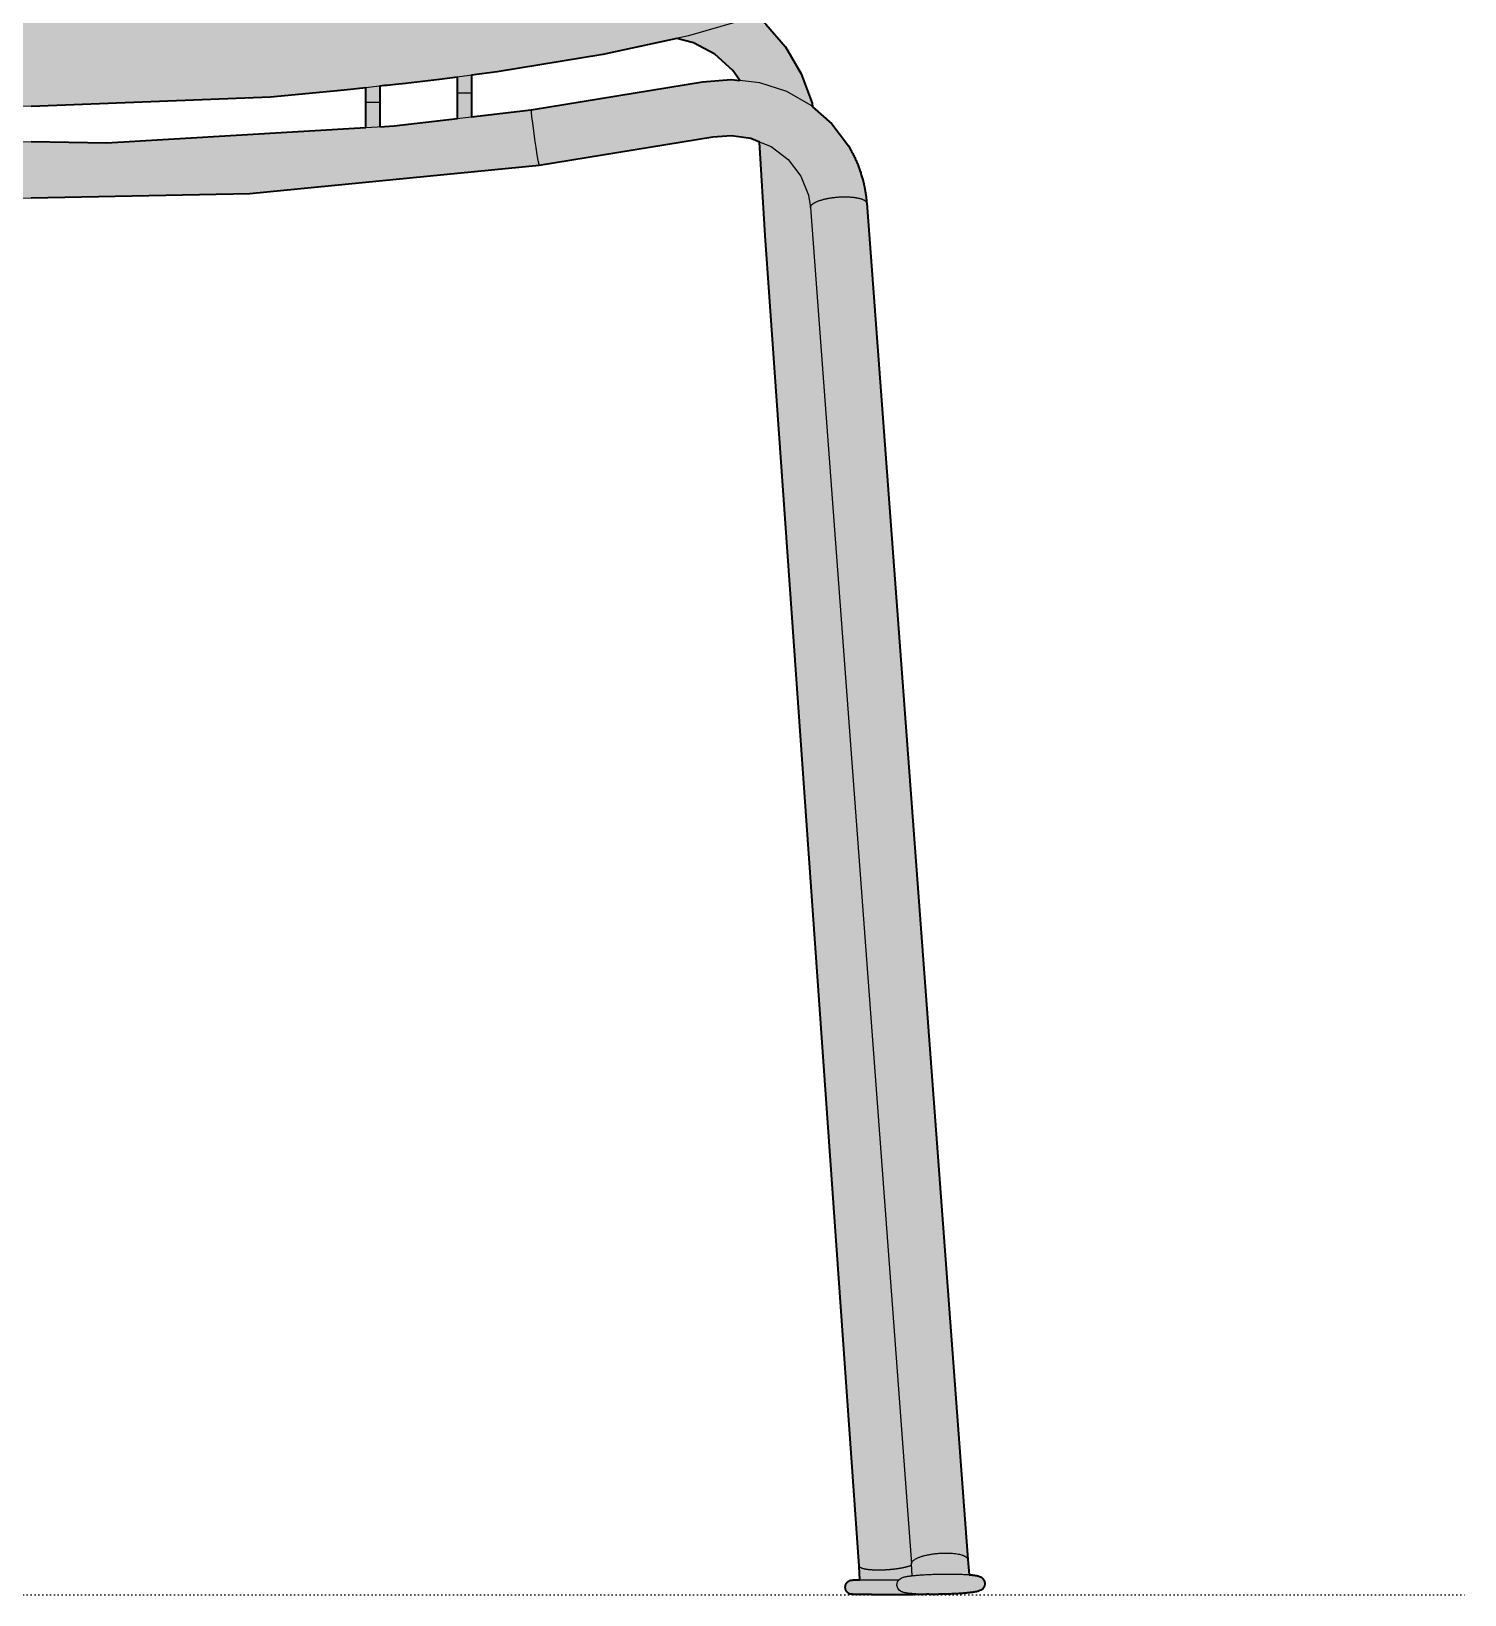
# Model space of a CAD drawing. Header units: millimetres. Extents: x 0 to 1796, y -1115 to 815.
# Drawn here: x 407 to 814, y -1115 to -671 of the extents above; entities that cross this region are included whole.
import ezdxf

# ---------------------------------------------------------------- set-up
doc = ezdxf.new("R2010")
doc.units = ezdxf.units.MM
doc.linetypes.add('Dots', pattern=[1, 0, -1])
doc.layers.add('Blocks', color=7, linetype='Continuous')
doc.layers.add('Blocks$Fill', color=7, linetype='Continuous', true_color=0xffffff)
for name, color, linetype, lineweight, true_color in [('Blocks$Inner', 7, 'Continuous', 25, 0x007f00), ('Blocks$Outline', 7, 'Continuous', 35, 0xff3f3f), ('Groud', 7, 'Dots', 25, 0x243775)]:
    doc.layers.add(name, color=color, linetype=linetype, lineweight=lineweight, true_color=true_color)

# ---------------------------------------------------------------- blocks, each defined once
blk = doc.blocks.new('N02 Dining Chair Back')
at = {"layer": 'Blocks$Fill'}
h = blk.add_hatch(color=256, dxfattribs=at)
h.paths.add_polyline_path([(282.72, 799.04), (283.31, 799.24), (288.85, 801.01), (294.52, 802.62), (298.18, 803.56), (303.52, 804.82), (312.15, 806.61), (319.96, 807.99), (331.19, 809.66), (336.88, 810.36), (342.59, 810.99), (355.55, 812.14), (359.92, 812.45), (381.14, 813.52), (389.26, 813.76), (395.17, 813.87), (401.1, 813.95), (407.02, 813.97), (412.95, 813.95), (418.87, 813.87), (424.78, 813.76), (445.75, 812.95), (454.12, 812.45), (458.49, 812.14), (471.45, 810.99), (477.17, 810.36), (482.85, 809.66), (494.08, 807.99), (501.89, 806.61), (510.52, 804.82), (515.86, 803.56), (519.52, 802.62), (525.19, 801.01), (530.73, 799.24), (531.32, 799.04), (536.26, 797.28), (541.08, 795.38), (545.79, 793.35), (548.68, 792.01), (551.53, 790.62), (554.82, 788.92), (557.97, 787.21), (561.04, 785.43), (563.35, 784.04), (567.42, 781.43), (569.94, 779.71), (575.09, 775.95), (575.76, 775.43), (576.54, 774.81), (591.83, 760.78), (610.01, 736.61), (624.93, 703.5), (637.42, 647.95), (641.75, 610.79), (644.04, 579.3), (644.7, 556.32), (644.13, 538.66), (642.27, 522.96), (642.23, 522.87), (640.95, 517.02), (639.66, 511.79), (639.66, 511.78), (639.07, 509.5), (638.26, 506.67), (637.38, 503.89), (636.43, 501.17), (635.42, 498.51), (634.36, 495.88), (633.25, 493.29), (628.51, 483.17), (625.16, 476.24), (624.81, 475.28), (628.62, 474.14), (630.06, 472.52), (630.14, 472.48), (630.21, 472.44), (630.29, 472.4), (630.36, 472.36), (630.42, 472.31), (630.49, 472.27), (630.52, 472.24), (630.55, 472.22), (630.58, 472.2), (630.61, 472.17), (630.64, 472.15), (630.66, 472.13), (630.69, 472.1), (630.71, 472.08), (630.74, 472.06), (630.76, 472.03), (630.79, 472.01), (630.81, 471.98), (630.83, 471.96), (630.85, 471.93), (630.87, 471.91), (630.89, 471.88), (630.91, 471.85), (630.93, 471.83), (630.95, 471.8), (630.97, 471.77), (630.99, 471.75), (631.01, 471.72), (631.02, 471.69), (631.04, 471.66), (631.06, 471.63), (631.07, 471.61), (631.09, 471.58), (631.1, 471.55), (631.11, 471.52), (631.13, 471.49), (631.15, 471.43), (631.18, 471.37), (631.2, 471.3), (631.21, 471.25), (631.23, 471.2), (631.49, 470.21), (631.5, 470.16), (631.51, 470.12), (631.52, 470.07), (631.53, 470.02), (631.54, 469.97), (631.55, 469.92), (631.55, 469.87), (631.56, 469.82), (631.56, 469.77), (631.56, 469.72), (631.56, 469.66), (631.56, 469.61), (631.56, 469.56), (631.56, 469.51), (631.56, 469.45), (631.56, 469.4), (631.55, 469.32), (631.54, 469.24), (631.53, 469.16), (631.51, 469.08), (631.5, 469), (631.48, 468.92), (631.46, 468.83), (631.44, 468.75), (631.42, 468.66), (631.39, 468.58), (631.34, 468.4), (631.27, 468.23), (631.2, 468.05), (631.13, 467.89), (631.06, 467.73), (630.98, 467.57), (630.9, 467.4), (630.72, 467.07), (630.52, 466.73), (630.4, 466.54), (630.07, 466.01), (629.57, 465.27), (628.72, 464.11), (628.47, 463.78), (627.88, 463.02), (627.26, 462.27), (625.96, 460.76), (624.59, 459.25), (623.89, 458.5), (623.18, 457.76), (622.45, 457.01), (621.71, 456.26), (620.96, 455.5), (620.18, 454.73), (618.58, 453.19), (616.91, 451.67), (616.44, 451.26), (615.96, 450.86), (615.49, 450.49), (615.26, 450.32), (615.03, 450.15), (614.82, 450.01), (614.61, 449.88), (614.51, 449.82), (614.41, 449.77), (614.31, 449.72), (614.22, 449.67), (614.17, 449.65), (614.13, 449.63), (614.08, 449.61), (614.03, 449.59), (614.01, 449.58), (613.99, 449.58), (613.97, 449.57), (613.94, 449.56), (613.92, 449.56), (613.9, 449.55), (613.88, 449.55), (613.86, 449.54), (613.84, 449.54), (613.82, 449.54), (613.8, 449.54), (613.79, 449.54), (613.78, 449.54), (613.77, 449.54), (613.76, 449.54), (613.76, 449.54), (613.75, 449.54), (613.74, 449.54), (613.73, 449.54), (613.72, 449.54), (613.71, 449.54), (613.7, 449.54), (613.69, 449.54), (613.68, 449.54), (613.68, 449.55), (613.67, 449.55), (613.66, 449.55), (613.65, 449.55), (613.64, 449.56), (613.64, 449.56), (613.63, 449.56), (613.62, 449.57), (613.61, 449.57), (613.6, 449.57), (613.6, 449.58), (613.59, 449.58), (613.58, 449.59), (613.58, 449.59), (613.57, 449.59), (613.56, 449.6), (613.56, 449.61), (613.55, 449.61), (613.54, 449.62), (613.54, 449.62), (613.53, 449.63), (613.52, 449.63), (613.52, 449.64), (613.51, 449.65), (613.51, 449.66), (613.5, 449.66), (613.49, 449.67), (613.49, 449.68), (613.48, 449.69), (613.48, 449.69), (613.47, 449.7), (613.47, 449.71), (613.46, 449.72), (613.46, 449.73), (613.45, 449.74), (613.45, 449.75), (613.44, 449.76), (613.44, 449.77), (613.43, 449.78), (613.43, 449.8), (613.42, 449.83), (613.41, 449.85), (613.4, 449.87), (613.4, 449.89), (613.39, 449.91), (613.39, 449.94), (613.38, 449.96), (613.38, 449.99), (613.37, 450.04), (613.36, 450.09), (613.36, 450.15), (613.35, 450.21), (613.35, 450.28), (612.68, 448.19), (615.63, 446.05), (621.15, 439.62), (625.67, 431.92), (628.75, 423.57), (628.88, 422.58), (634.38, 417.74), (639.07, 411.49), (639.66, 410.41), (640.26, 409.29), (640.82, 408.15), (641.34, 407.01), (641.81, 405.87), (642.24, 404.72), (642.62, 403.58), (642.96, 402.43), (643.26, 401.29), (643.43, 400.58), (643.59, 399.85), (643.73, 399.11), (643.86, 398.35), (643.97, 397.58), (644.07, 396.8), (644.16, 396.01), (644.23, 395.21), (644.24, 395.17), (672.92, 10.01), (672.92, 10), (672.92, 10), (672.92, 9.99), (672.93, 9.98), (673.33, 5.67), (673.33, 5.67), (673.61, 5.65), (673.89, 5.62), (674.16, 5.6), (674.41, 5.57), (674.65, 5.54), (674.88, 5.51), (675.1, 5.48), (675.31, 5.44), (675.51, 5.41), (675.71, 5.36), (675.9, 5.32), (676.1, 5.26), (676.3, 5.19), (676.53, 5.09), (676.81, 4.94), (677.16, 4.66), (677.56, 4.14), (677.81, 3.25), (677.64, 2.32), (677.26, 1.74), (676.91, 1.43), (676.63, 1.25), (676.4, 1.14), (676.19, 1.06), (676, 0.99), (675.81, 0.94), (675.61, 0.89), (675.42, 0.85), (675.21, 0.8), (674.99, 0.76), (674.76, 0.72), (674.52, 0.69), (674.27, 0.65), (674.01, 0.62), (673.74, 0.58), (673.45, 0.55), (673.16, 0.52), (672.85, 0.49), (672.53, 0.46), (672.2, 0.43), (671.86, 0.4), (671.52, 0.37), (671.16, 0.35), (670.79, 0.32), (670.42, 0.3), (670.04, 0.28), (669.65, 0.25), (669.25, 0.23), (668.85, 0.22), (668.45, 0.2), (668.03, 0.18), (667.62, 0.17), (667.2, 0.15), (666.78, 0.14), (666.35, 0.13), (665.93, 0.12), (665.5, 0.11), (665.08, 0.1), (664.65, 0.1), (664.23, 0.09), (663.8, 0.09), (663.38, 0.09), (662.96, 0.09), (662.74, 0.09), (662.33, 0.09), (661.92, 0.1), (661.52, 0.1), (661.18, 0.11), (661.09, 0.09), (660.98, 0.08), (660.87, 0.08), (660.76, 0.07), (660.64, 0.06), (660.51, 0.06), (660.36, 0.05), (660.21, 0.05), (660.03, 0.04), (659.85, 0.04), (659.65, 0.04), (659.43, 0.03), (659.2, 0.03), (658.96, 0.02), (658.7, 0.02), (658.43, 0.02), (658.15, 0.01), (657.86, 0.01), (657.55, 0.01), (657.24, 0), (656.91, 0), (656.57, 0), (656.23, 0), (655.87, -0.01), (655.5, -0.01), (655.13, -0.01), (654.75, -0.01), (654.36, -0.01), (653.97, -0.02), (653.75, -0.02), (653.35, -0.02), (652.95, -0.02), (652.54, -0.02), (652.12, -0.02), (651.7, -0.02), (651.29, -0.02), (650.87, -0.02), (650.44, -0.02), (650.02, -0.02), (649.6, -0.01), (649.18, -0.01), (648.77, -0.01), (648.35, -0.01), (647.94, -0.01), (647.53, -0.01), (647.13, 0), (646.73, 0), (646.34, 0), (645.96, 0), (645.58, 0.01), (645.21, 0.01), (644.85, 0.01), (644.5, 0.02), (644.15, 0.02), (643.82, 0.02), (643.49, 0.03), (643.18, 0.03), (642.88, 0.04), (642.59, 0.04), (642.31, 0.04), (642.05, 0.05), (641.8, 0.05), (641.56, 0.06), (641.34, 0.06), (641.13, 0.07), (640.93, 0.07), (640.75, 0.08), (640.58, 0.08), (640.43, 0.09), (640.29, 0.09), (640.16, 0.1), (640.05, 0.11), (639.94, 0.11), (639.83, 0.12), (639.7, 0.14), (639.48, 0.18), (639.45, 0.19), (639.41, 0.21), (639.37, 0.22), (639.34, 0.24), (639.3, 0.26), (639.27, 0.28), (639.23, 0.29), (639.2, 0.31), (639.16, 0.34), (639.13, 0.36), (639.09, 0.38), (639.06, 0.4), (639.02, 0.43), (638.99, 0.45), (638.96, 0.48), (638.92, 0.5), (638.89, 0.53), (638.86, 0.56), (638.83, 0.58), (638.8, 0.61), (638.77, 0.64), (638.74, 0.67), (638.71, 0.7), (638.68, 0.74), (638.65, 0.77), (638.63, 0.8), (638.6, 0.84), (638.57, 0.87), (638.55, 0.9), (638.52, 0.94), (638.5, 0.98), (638.48, 1.01), (638.45, 1.05), (638.43, 1.09), (638.41, 1.12), (638.39, 1.16), (638.37, 1.2), (638.35, 1.24), (638.34, 1.28), (638.32, 1.32), (638.3, 1.36), (638.29, 1.4), (638.27, 1.44), (638.26, 1.48), (638.25, 1.52), (638.24, 1.56), (638.23, 1.6), (638.22, 1.64), (638.21, 1.68), (638.2, 1.72), (638.19, 1.76), (638.18, 1.8), (638.18, 1.84), (638.17, 1.88), (638.17, 1.93), (638.17, 1.97), (638.16, 2.01), (638.16, 2.05), (638.16, 2.09), (638.16, 2.13), (638.16, 2.17), (638.16, 2.21), (638.17, 2.24), (638.17, 2.28), (638.17, 2.32), (638.18, 2.36), (638.18, 2.4), (638.19, 2.44), (638.2, 2.48), (638.2, 2.52), (638.21, 2.56), (638.22, 2.6), (638.23, 2.64), (638.24, 2.68), (638.25, 2.71), (638.26, 2.75), (638.28, 2.79), (638.29, 2.83), (638.31, 2.87), (638.32, 2.91), (638.34, 2.95), (638.36, 2.99), (638.38, 3.02), (638.39, 3.06), (638.41, 3.1), (638.44, 3.14), (638.46, 3.17), (638.48, 3.21), (638.5, 3.25), (638.53, 3.28), (638.55, 3.32), (638.58, 3.35), (638.6, 3.39), (638.63, 3.42), (638.66, 3.45), (638.69, 3.48), (638.71, 3.52), (638.74, 3.55), (638.77, 3.58), (638.81, 3.61), (638.84, 3.64), (638.87, 3.67), (638.9, 3.69), (638.93, 3.72), (638.97, 3.75), (639, 3.77), (639.04, 3.8), (639.07, 3.82), (639.11, 3.85), (639.14, 3.87), (639.18, 3.89), (639.21, 3.91), (639.25, 3.93), (639.29, 3.95), (639.33, 3.97), (639.36, 3.99), (639.4, 4), (639.44, 4.02), (639.48, 4.04), (639.51, 4.05), (639.55, 4.06), (639.59, 4.08), (639.63, 4.09), (639.67, 4.1), (639.7, 4.11), (639.74, 4.12), (639.78, 4.13), (639.82, 4.14), (639.88, 4.14), (639.98, 4.15), (640.09, 4.16), (640.21, 4.16), (640.34, 4.17), (640.49, 4.17), (640.65, 4.18), (640.82, 4.18), (641.01, 4.19), (641.21, 4.19), (641.42, 4.2), (641.65, 4.2), (641.89, 4.2), (642.15, 4.21), (642.33, 4.21), (642.13, 8.05), (615.37, 386.07), (613.84, 412.55), (611.29, 413.57), (605.84, 414.33), (600.51, 413.92), (551.21, 405.89), (469.12, 397.89), (407.02, 396.67), (344.92, 397.89), (262.83, 405.89), (213.53, 413.92), (208.2, 414.33), (202.75, 413.57), (200.2, 412.55), (198.67, 386.07), (171.91, 8.05), (171.71, 4.21), (171.89, 4.21), (172.15, 4.2), (172.39, 4.2), (172.62, 4.2), (172.84, 4.19), (173.04, 4.19), (173.22, 4.18), (173.4, 4.18), (173.55, 4.17), (173.7, 4.17), (173.83, 4.16), (173.95, 4.16), (174.06, 4.15), (174.17, 4.14), (174.22, 4.14), (174.26, 4.13), (174.3, 4.12), (174.34, 4.11), (174.38, 4.1), (174.41, 4.09), (174.45, 4.08), (174.49, 4.06), (174.53, 4.05), (174.57, 4.04), (174.6, 4.02), (174.64, 4), (174.68, 3.99), (174.72, 3.97), (174.75, 3.95), (174.79, 3.93), (174.83, 3.91), (174.86, 3.89), (174.9, 3.87), (174.94, 3.85), (174.97, 3.82), (175.01, 3.8), (175.04, 3.77), (175.07, 3.75), (175.11, 3.72), (175.14, 3.69), (175.17, 3.67), (175.21, 3.64), (175.24, 3.61), (175.27, 3.58), (175.3, 3.55), (175.33, 3.52), (175.36, 3.48), (175.39, 3.45), (175.41, 3.42), (175.44, 3.39), (175.47, 3.35), (175.49, 3.32), (175.52, 3.28), (175.54, 3.25), (175.56, 3.21), (175.59, 3.17), (175.61, 3.14), (175.63, 3.1), (175.65, 3.06), (175.67, 3.02), (175.69, 2.99), (175.7, 2.95), (175.72, 2.91), (175.74, 2.87), (175.75, 2.83), (175.76, 2.79), (175.78, 2.75), (175.79, 2.71), (175.8, 2.68), (175.81, 2.64), (175.82, 2.6), (175.83, 2.56), (175.84, 2.52), (175.85, 2.48), (175.85, 2.44), (175.86, 2.4), (175.87, 2.36), (175.87, 2.32), (175.87, 2.28), (175.88, 2.24), (175.88, 2.21), (175.88, 2.17), (175.88, 2.13), (175.88, 2.09), (175.88, 2.05), (175.88, 2.01), (175.88, 1.97), (175.87, 1.93), (175.87, 1.88), (175.86, 1.84), (175.86, 1.8), (175.85, 1.76), (175.84, 1.72), (175.84, 1.68), (175.83, 1.64), (175.82, 1.6), (175.81, 1.56), (175.8, 1.52), (175.78, 1.48), (175.77, 1.44), (175.76, 1.4), (175.74, 1.36), (175.72, 1.32), (175.71, 1.28), (175.69, 1.24), (175.67, 1.2), (175.65, 1.16), (175.63, 1.12), (175.61, 1.09), (175.59, 1.05), (175.57, 1.01), (175.54, 0.98), (175.52, 0.94), (175.5, 0.9), (175.47, 0.87), (175.44, 0.84), (175.42, 0.8), (175.39, 0.77), (175.36, 0.74), (175.33, 0.7), (175.3, 0.67), (175.27, 0.64), (175.24, 0.61), (175.21, 0.58), (175.18, 0.56), (175.15, 0.53), (175.12, 0.5), (175.09, 0.48), (175.05, 0.45), (175.02, 0.43), (174.98, 0.4), (174.95, 0.38), (174.92, 0.36), (174.88, 0.34), (174.85, 0.31), (174.81, 0.29), (174.78, 0.28), (174.74, 0.26), (174.7, 0.24), (174.67, 0.22), (174.63, 0.21), (174.6, 0.19), (174.56, 0.18), (174.34, 0.14), (174.21, 0.12), (174.1, 0.11), (174, 0.11), (173.88, 0.1), (173.75, 0.09), (173.61, 0.09), (173.46, 0.08), (173.29, 0.08), (173.11, 0.07), (172.92, 0.07), (172.71, 0.06), (172.48, 0.06), (172.24, 0.05), (171.99, 0.05), (171.73, 0.04), (171.45, 0.04), (171.16, 0.04), (170.86, 0.03), (170.55, 0.03), (170.23, 0.02), (169.89, 0.02), (169.55, 0.02), (169.19, 0.01), (168.83, 0.01), (168.46, 0.01), (168.08, 0), (167.7, 0), (167.31, 0), (166.91, 0), (166.51, -0.01), (166.1, -0.01), (165.69, -0.01), (165.28, -0.01), (164.86, -0.01), (164.44, -0.01), (164.02, -0.02), (163.6, -0.02), (163.18, -0.02), (162.76, -0.02), (162.34, -0.02), (161.92, -0.02), (161.51, -0.02), (161.1, -0.02), (160.69, -0.02), (160.29, -0.02), (160.07, -0.02), (159.68, -0.01), (159.29, -0.01), (158.91, -0.01), (158.54, -0.01), (158.17, -0.01), (157.82, 0), (157.47, 0), (157.13, 0), (156.81, 0), (156.49, 0.01), (156.18, 0.01), (155.89, 0.01), (155.61, 0.02), (155.34, 0.02), (155.08, 0.02), (154.84, 0.03), (154.61, 0.03), (154.4, 0.04), (154.2, 0.04), (154.01, 0.04), (153.84, 0.05), (153.68, 0.05), (153.53, 0.06), (153.4, 0.06), (153.28, 0.07), (153.17, 0.08), (153.07, 0.08), (152.95, 0.09), (152.86, 0.11), (152.53, 0.1), (152.12, 0.1), (151.72, 0.09), (151.3, 0.09), (151.08, 0.09), (150.66, 0.09), (150.24, 0.09), (149.82, 0.09), (149.39, 0.1), (148.97, 0.1), (148.54, 0.11), (148.11, 0.12), (147.69, 0.13), (147.26, 0.14), (146.84, 0.15), (146.42, 0.17), (146.01, 0.18), (145.6, 0.2), (145.19, 0.22), (144.79, 0.23), (144.39, 0.25), (144.01, 0.28), (143.62, 0.3), (143.25, 0.32), (142.88, 0.35), (142.53, 0.37), (142.18, 0.4), (141.84, 0.43), (141.51, 0.46), (141.19, 0.49), (140.89, 0.52), (140.59, 0.55), (140.3, 0.58), (140.03, 0.62), (139.77, 0.65), (139.52, 0.69), (139.28, 0.72), (139.05, 0.76), (138.84, 0.8), (138.63, 0.85), (138.43, 0.89), (138.23, 0.94), (138.04, 0.99), (137.85, 1.06), (137.64, 1.14), (137.41, 1.25), (137.13, 1.43), (136.78, 1.74), (136.4, 2.32), (136.24, 3.25), (136.48, 4.14), (136.89, 4.66), (137.23, 4.94), (137.51, 5.09), (137.74, 5.19), (137.95, 5.26), (138.14, 5.32), (138.33, 5.36), (138.53, 5.41), (138.73, 5.44), (138.94, 5.48), (139.16, 5.51), (139.39, 5.54), (139.63, 5.57), (139.89, 5.6), (140.15, 5.62), (140.43, 5.65), (140.72, 5.67), (140.72, 5.67), (141.12, 9.98), (141.12, 9.99), (141.12, 10), (141.12, 10), (141.12, 10.01), (169.81, 395.17), (169.81, 395.21), (169.88, 396.01), (169.97, 396.8), (170.07, 397.58), (170.19, 398.35), (170.31, 399.11), (170.46, 399.85), (170.61, 400.58), (170.78, 401.29), (171.08, 402.43), (171.42, 403.58), (171.81, 404.72), (172.23, 405.87), (172.71, 407.01), (173.22, 408.15), (173.78, 409.29), (174.39, 410.41), (174.98, 411.49), (179.66, 417.74), (185.16, 422.58), (185.3, 423.57), (188.37, 431.92), (192.89, 439.62), (198.41, 446.05), (201.36, 448.19), (200.69, 450.28), (200.69, 450.21), (200.68, 450.15), (200.68, 450.09), (200.67, 450.04), (200.66, 449.99), (200.66, 449.96), (200.66, 449.94), (200.65, 449.91), (200.64, 449.89), (200.64, 449.87), (200.63, 449.85), (200.63, 449.83), (200.62, 449.8), (200.61, 449.78), (200.6, 449.77), (200.6, 449.76), (200.6, 449.75), (200.59, 449.74), (200.59, 449.73), (200.58, 449.72), (200.58, 449.71), (200.57, 449.7), (200.57, 449.69), (200.56, 449.69), (200.55, 449.68), (200.55, 449.67), (200.54, 449.66), (200.54, 449.66), (200.53, 449.65), (200.53, 449.64), (200.52, 449.63), (200.51, 449.63), (200.51, 449.62), (200.5, 449.62), (200.49, 449.61), (200.49, 449.61), (200.48, 449.6), (200.47, 449.59), (200.47, 449.59), (200.46, 449.59), (200.45, 449.58), (200.45, 449.58), (200.44, 449.57), (200.43, 449.57), (200.42, 449.57), (200.41, 449.56), (200.41, 449.56), (200.4, 449.56), (200.39, 449.55), (200.38, 449.55), (200.37, 449.55), (200.37, 449.55), (200.36, 449.54), (200.35, 449.54), (200.34, 449.54), (200.33, 449.54), (200.32, 449.54), (200.31, 449.54), (200.31, 449.54), (200.3, 449.54), (200.29, 449.54), (200.28, 449.54), (200.27, 449.54), (200.26, 449.54), (200.25, 449.54), (200.24, 449.54), (200.22, 449.54), (200.2, 449.54), (200.18, 449.54), (200.16, 449.55), (200.14, 449.55), (200.12, 449.56), (200.1, 449.56), (200.08, 449.57), (200.05, 449.58), (200.03, 449.58), (200.01, 449.59), (199.96, 449.61), (199.92, 449.63), (199.87, 449.65), (199.82, 449.67), (199.73, 449.72), (199.63, 449.77), (199.53, 449.82), (199.43, 449.88), (199.23, 450.01), (199.01, 450.15), (198.78, 450.32), (198.55, 450.49), (198.08, 450.86), (197.61, 451.26), (197.13, 451.67), (195.47, 453.19), (193.86, 454.73), (193.09, 455.5), (192.33, 456.26), (191.59, 457.01), (190.86, 457.76), (190.15, 458.5), (189.45, 459.25), (188.08, 460.76), (186.78, 462.27), (186.17, 463.02), (185.58, 463.78), (184.72, 464.93), (184.48, 465.27), (183.97, 466.01), (183.64, 466.54), (183.52, 466.73), (183.32, 467.07), (183.14, 467.4), (183.06, 467.57), (182.98, 467.73), (182.91, 467.89), (182.84, 468.05), (182.77, 468.23), (182.71, 468.4), (182.65, 468.58), (182.63, 468.66), (182.6, 468.75), (182.58, 468.83), (182.56, 468.92), (182.54, 469), (182.53, 469.08), (182.51, 469.16), (182.5, 469.24), (182.49, 469.32), (182.49, 469.4), (182.48, 469.45), (182.48, 469.51), (182.48, 469.56), (182.48, 469.61), (182.48, 469.66), (182.48, 469.72), (182.48, 469.77), (182.49, 469.82), (182.49, 469.87), (182.5, 469.92), (182.5, 469.97), (182.51, 470.02), (182.52, 470.07), (182.53, 470.12), (182.54, 470.16), (182.55, 470.21), (182.82, 471.2), (182.82, 471.2), (182.82, 471.2), (182.83, 471.25), (182.85, 471.3), (182.87, 471.37), (182.89, 471.43), (182.92, 471.49), (182.93, 471.52), (182.94, 471.55), (182.96, 471.58), (182.97, 471.61), (182.99, 471.63), (183, 471.66), (183.02, 471.69), (183.04, 471.72), (183.05, 471.75), (183.07, 471.77), (183.09, 471.8), (183.11, 471.83), (183.13, 471.85), (183.15, 471.88), (183.17, 471.91), (183.19, 471.93), (183.21, 471.96), (183.23, 471.98), (183.26, 472.01), (183.28, 472.03), (183.3, 472.06), (183.33, 472.08), (183.35, 472.1), (183.38, 472.13), (183.41, 472.15), (183.43, 472.17), (183.46, 472.2), (183.49, 472.22), (183.52, 472.24), (183.55, 472.27), (183.62, 472.31), (183.69, 472.36), (183.76, 472.4), (183.83, 472.44), (183.91, 472.48), (183.98, 472.52), (185.43, 474.14), (189.23, 475.28), (188.88, 476.24), (185.53, 483.17), (180.8, 493.29), (179.68, 495.88), (178.62, 498.51), (177.61, 501.17), (176.66, 503.89), (175.78, 506.67), (174.98, 509.5), (173.09, 517.02), (171.81, 522.87), (171.77, 522.96), (169.91, 538.66), (169.34, 556.32), (170, 579.3), (172.29, 610.79), (176.63, 647.95), (189.11, 703.5), (204.03, 736.61), (222.21, 760.78), (237.5, 774.81), (238.28, 775.43), (238.96, 775.95), (244.1, 779.71), (246.62, 781.43), (250.69, 784.04), (253, 785.43), (256.08, 787.21), (259.22, 788.92), (262.51, 790.62), (265.36, 792.01), (268.26, 793.35), (272.96, 795.38), (277.78, 797.28)], flags=0)
h.paths.add_polyline_path([(244.71, 437.4), (223.71, 442), (218.96, 440.71), (212.93, 437.48), (207.81, 432.93), (205.84, 430.06), (208.28, 430.34), (216.43, 429.66), (265.04, 421.74), (265.04, 421.74), (265.04, 421.74), (265.04, 421.74), (265.04, 421.74), (265.04, 421.74), (265.04, 421.74), (265.04, 421.74), (265.04, 421.74), (265.04, 421.74), (265.04, 421.74), (265.04, 421.74), (265.04, 421.74), (265.04, 421.74), (265.04, 421.74), (265.04, 421.74), (265.04, 421.74), (265.04, 421.74), (265.04, 421.74), (265.04, 421.74), (265.04, 421.74), (265.04, 421.74), (282.03, 419.74), (282.03, 431.52), (274.72, 432.46)], flags=0)
h.paths.add_polyline_path([(303.96, 417.16), (308.03, 416.91), (308.03, 428.45), (306.74, 428.6), (306.02, 428.67), (305.21, 428.76), (303.59, 428.94), (300.76, 429.24), (291.14, 430.34), (286.03, 431), (286.03, 419.27)], flags=0)
h.paths.add_polyline_path([(495.83, 427.32), (474.94, 425.35), (407.02, 422.63), (339.11, 425.35), (318.21, 427.32), (312.07, 427.99), (312.03, 428), (312.03, 416.68), (385.69, 412.3), (407.02, 412.69), (428.36, 412.3), (502.01, 416.68), (502.01, 428), (501.98, 427.99)], flags=0)
h.paths.add_polyline_path([(506.01, 428.45), (506.01, 416.91), (510.08, 417.16), (528.01, 419.27), (528.01, 431), (522.9, 430.34), (513.28, 429.24), (510.45, 428.94), (508.83, 428.76), (508.02, 428.67), (507.3, 428.6)], flags=0)
h.paths.add_polyline_path([(569.33, 437.4), (539.32, 432.46), (532.01, 431.52), (532.01, 419.74), (549, 421.74), (549, 421.74), (549, 421.74), (549, 421.74), (549, 421.74), (549.01, 421.74), (549.01, 421.74), (549.01, 421.74), (549.01, 421.74), (549.01, 421.74), (549.01, 421.74), (549.01, 421.74), (549.01, 421.74), (549.01, 421.74), (549.01, 421.74), (549.01, 421.74), (549.01, 421.74), (549.01, 421.74), (549.01, 421.74), (549.01, 421.74), (549.01, 421.74), (549.01, 421.74), (597.62, 429.66), (605.76, 430.34), (608.2, 430.06), (606.23, 432.93), (601.11, 437.48), (595.08, 440.71), (590.33, 442)], flags=0)
at = {"layer": 'Blocks$Inner'}
for p, q in [((528.01, 431), (528.01, 419.27)), ((532.01, 431.52), (532.01, 419.74)), ((502.01, 416.68), (502.01, 428)), ((506.01, 416.91), (506.01, 428.45)), ((528.01, 426.55), (532.01, 426.55)), ((502.01, 423.87), (506.01, 423.87)), ((549.31, 417.92), (549.59, 415.72)), ((549.59, 415.71), (549.92, 413.34)), ((672.93, 9.98), (644.24, 395.17)), ((657.16, 5.39), (656.97, 8.81))]:
    blk.add_line(p, q, dxfattribs=at)
for points in [[(628.88, 422.58), (628.75, 423.57), (625.67, 431.92), (621.15, 439.62), (615.63, 446.05), (612.68, 448.19), (593.65, 442.73), (569.33, 437.4), (539.32, 432.46), (522.9, 430.34), (513.28, 429.24), (510.45, 428.94), (508.83, 428.76), (508.02, 428.67), (507.3, 428.6), (501.98, 427.99), (495.83, 427.32), (474.94, 425.35), (407.02, 422.63), (339.11, 425.35)], [(608.2, 430.06), (606.23, 432.93), (601.11, 437.48), (595.08, 440.71), (590.33, 442)], [(639.66, 410.41), (639.07, 411.49), (634.38, 417.74), (628.46, 422.96), (621.52, 426.91), (613.85, 429.4), (605.76, 430.34), (597.62, 429.66), (549.01, 421.74)], [(265.04, 421.74), (303.96, 417.16), (385.69, 412.3), (407.02, 412.69), (428.36, 412.3), (510.08, 417.16), (549.01, 421.74)], [(548.96, 421.68), (548.98, 421.05), (549.1, 419.75), (549.31, 417.92)], [(549.92, 413.33), (550.27, 411), (550.6, 408.92)], [(551.21, 405.89), (600.51, 413.92), (605.84, 414.33), (611.29, 413.57), (617.07, 411.26), (621.93, 407.62), (625.55, 402.91), (627.73, 397.47), (628.28, 393.98), (656.97, 8.8), (656.97, 8.81)], [(550.6, 408.91), (550.89, 407.28), (551.11, 406.24)], [(642.33, 4.21), (642.13, 8.05), (615.37, 386.07), (613.84, 412.55)], [(262.83, 405.89), (344.92, 397.89), (407.02, 396.67), (469.12, 397.89), (551.21, 405.89)], [(661.26, 0.12), (661.09, 0.09), (660.98, 0.08), (660.87, 0.08), (660.76, 0.07), (660.64, 0.06), (660.51, 0.06), (660.36, 0.05), (660.21, 0.05), (660.03, 0.04), (659.85, 0.04), (659.65, 0.04), (659.43, 0.03), (659.2, 0.03), (658.96, 0.02), (658.7, 0.02), (658.43, 0.02), (658.15, 0.01), (657.86, 0.01), (657.55, 0.01), (657.24, 0), (656.91, 0), (656.57, 0), (656.23, 0), (655.87, -0.01), (655.5, -0.01), (655.13, -0.01), (654.75, -0.01), (654.36, -0.01), (653.97, -0.02), (653.75, -0.02), (653.35, -0.02), (652.95, -0.02), (652.54, -0.02), (652.12, -0.02), (651.7, -0.02), (651.29, -0.02), (650.87, -0.02), (650.44, -0.02), (650.02, -0.02), (649.6, -0.01), (649.18, -0.01), (648.77, -0.01), (648.35, -0.01), (647.94, -0.01), (647.53, -0.01), (647.13, 0), (646.73, 0), (646.34, 0), (645.96, 0), (645.58, 0.01), (645.21, 0.01), (644.85, 0.01), (644.5, 0.02), (644.15, 0.02), (643.82, 0.02), (643.49, 0.03), (643.18, 0.03), (642.88, 0.04), (642.59, 0.04), (642.31, 0.04), (642.05, 0.05), (641.8, 0.05), (641.56, 0.06), (641.34, 0.06), (641.13, 0.07), (640.93, 0.07), (640.75, 0.08), (640.58, 0.08), (640.43, 0.09), (640.29, 0.09), (640.16, 0.1), (640.05, 0.11), (639.94, 0.11), (639.83, 0.12), (639.7, 0.14), (639.48, 0.18)], [(639.82, 4.14), (639.88, 4.14), (639.98, 4.15), (640.09, 4.16), (640.21, 4.16), (640.34, 4.17), (640.49, 4.17), (640.65, 4.18), (640.82, 4.18), (641.01, 4.19), (641.21, 4.19), (641.42, 4.2), (641.65, 4.2), (641.89, 4.2), (642.15, 4.21), (642.42, 4.21), (642.7, 4.21), (642.99, 4.22), (643.3, 4.22), (643.62, 4.22), (643.94, 4.23), (644.28, 4.23), (644.63, 4.23), (644.98, 4.23), (645.35, 4.24), (645.72, 4.24), (646.1, 4.24), (646.49, 4.24), (646.88, 4.24), (647.1, 4.24), (647.5, 4.24), (647.91, 4.24), (648.32, 4.24), (648.73, 4.24), (649.15, 4.24), (649.57, 4.24), (649.99, 4.24), (650.41, 4.24), (650.83, 4.24), (651.25, 4.24), (651.67, 4.24), (652.09, 4.24), (652.5, 4.24), (652.91, 4.24), (653.32, 4.23), (653.41, 4.23)]]:
    blk.add_lwpolyline(points, dxfattribs=at)
blk.add_lwpolyline([(662.74, 0.09), (662.33, 0.09), (661.92, 0.1), (661.52, 0.1), (661.12, 0.11), (660.73, 0.12), (660.35, 0.13), (659.97, 0.14), (659.6, 0.15), (659.24, 0.16), (658.89, 0.18), (658.55, 0.19), (658.22, 0.21), (657.9, 0.23), (657.59, 0.25), (657.29, 0.27), (657.01, 0.3), (656.73, 0.32), (656.47, 0.35), (656.21, 0.37), (655.97, 0.4), (655.74, 0.43), (655.52, 0.47), (655.31, 0.5), (655.11, 0.54), (654.91, 0.58), (654.72, 0.63), (654.52, 0.68), (654.32, 0.76), (654.09, 0.85), (653.81, 1.01), (653.46, 1.28), (653.06, 1.81), (652.81, 2.69), (652.98, 3.62), (653.36, 4.21), (653.71, 4.52), (653.99, 4.69), (654.22, 4.8), (654.43, 4.89), (654.62, 4.95), (654.81, 5), (655.01, 5.05), (655.21, 5.1), (655.41, 5.14), (655.63, 5.18), (655.86, 5.22), (656.1, 5.26), (656.35, 5.29), (656.61, 5.33), (656.88, 5.36), (657.17, 5.39), (657.46, 5.43), (657.77, 5.46), (658.09, 5.49), (658.42, 5.52), (658.76, 5.54), (659.1, 5.57), (659.46, 5.6), (659.83, 5.62), (660.2, 5.65), (660.58, 5.67), (660.97, 5.69), (661.37, 5.71), (661.77, 5.73), (662.18, 5.75), (662.59, 5.76), (663, 5.78), (663.42, 5.79), (663.84, 5.8), (664.27, 5.82), (664.69, 5.83), (665.12, 5.83), (665.54, 5.84), (665.97, 5.85), (666.4, 5.85), (666.82, 5.85), (667.24, 5.85), (667.66, 5.85), (667.88, 5.85), (668.29, 5.85), (668.7, 5.85), (669.1, 5.84), (669.5, 5.84), (669.89, 5.83), (670.27, 5.82), (670.65, 5.81), (671.02, 5.79), (671.38, 5.78), (671.73, 5.77), (672.07, 5.75), (672.4, 5.73), (672.72, 5.71), (673.03, 5.69), (673.33, 5.67), (673.61, 5.65), (673.89, 5.62), (674.16, 5.6), (674.41, 5.57), (674.65, 5.54), (674.88, 5.51), (675.1, 5.48), (675.31, 5.44), (675.51, 5.41), (675.71, 5.36), (675.9, 5.32), (676.1, 5.26), (676.3, 5.19), (676.53, 5.09), (676.81, 4.94), (677.16, 4.66), (677.56, 4.14), (677.81, 3.25), (677.64, 2.32), (677.26, 1.74), (676.91, 1.43), (676.63, 1.25), (676.4, 1.14), (676.19, 1.06), (676, 0.99), (675.81, 0.94), (675.61, 0.89), (675.42, 0.85), (675.21, 0.8), (674.99, 0.76), (674.76, 0.72), (674.52, 0.69), (674.27, 0.65), (674.01, 0.62), (673.74, 0.58), (673.45, 0.55), (673.16, 0.52), (672.85, 0.49), (672.53, 0.46), (672.2, 0.43), (671.86, 0.4), (671.52, 0.37), (671.16, 0.35), (670.79, 0.32), (670.42, 0.3), (670.04, 0.28), (669.65, 0.25), (669.25, 0.23), (668.85, 0.22), (668.45, 0.2), (668.03, 0.18), (667.62, 0.17), (667.2, 0.15), (666.78, 0.14), (666.35, 0.13), (665.93, 0.12), (665.5, 0.11), (665.08, 0.1), (664.65, 0.1), (664.23, 0.09), (663.8, 0.09), (663.38, 0.09), (662.96, 0.09)], close=True, dxfattribs=at)
at = {"layer": 'Blocks$Inner', "extrusion": (0, 0, -1)}
blk.add_arc((-640.23, 2.11), 2.07, 291.2472, 78.4711, dxfattribs=at)
at = {"layer": 'Blocks$Inner'}
for points, knots in [([(549.01, 421.74), (549, 421.74), (549, 421.73), (549, 421.73), (549, 421.72), (549, 421.72)], [449.5528319, 449.5528319, 449.5528319, 449.5528319, 449.6012373, 449.6567928, 449.7123484, 449.7123484, 449.7123484, 449.7123484]), ([(549.01, 421.74), (549.01, 421.74), (549.01, 421.73), (549.02, 421.72), (549.02, 421.72)], [5.7293724, 5.7293724, 5.7293724, 5.7293724, 5.7870899, 5.9029032, 5.9029032, 5.9029032, 5.9029032]), ([(551.11, 406.24), (551.11, 406.21), (551.13, 406.14), (551.15, 406.06), (551.17, 405.99), (551.19, 405.92), (551.2, 405.89), (551.21, 405.89), (551.21, 405.89)], [2.7191652, 2.7191652, 2.7191652, 2.7191652, 2.8313282, 2.9434981, 3.0556679, 3.1678378, 3.3921775, 3.4482624, 3.4482624, 3.4482624, 3.4482624])]:
    blk.add_open_spline(points, degree=3, knots=knots, dxfattribs=at)
for points, weights, knots in [([(644.24, 395.17), (643.99, 398.35), (643.26, 401.29), (642.08, 406.09), (639.66, 410.41)], [0.94324336411, 0.968160513057, 1, 0.949082223647, 0.915867963676], [392.8572173, 392.8572173, 392.8572173, 393.0279735, 393.0279735, 393.3010473, 393.3010473, 393.3010473]), ([(631.52, 396.16), (633.56, 396.75), (636.08, 396.94), (639.5, 397.19), (641.91, 396.63)], [0.859924150584, 0.8840980497, 1, 0.849274131634, 0.853678433142], [4.086999, 4.086999, 4.086999, 4.708585, 4.708585, 5.516933, 5.516933, 5.516933]), ([(644.21, 395.32), (644.23, 395.25), (644.24, 395.17), (644.24, 395.15), (644.24, 395.14)], [0.97433517906, 0.98654994468, 1, 0.997468179058, 0.994980129135], [6.21197821, 6.21197821, 6.21197821, 6.28411132, 6.28411132, 6.29768956, 6.29768956, 6.29768956]), ([(656.97, 8.79), (656.97, 8.79), (656.97, 8.8), (656.96, 8.98), (657.04, 9.17)], [0.998882616751, 0.99944023859, 1, 0.968794018853, 0.94423765058], [3.4288516, 3.4288516, 3.4288516, 3.4318536, 3.4318536, 3.5992123, 3.5992123, 3.5992123]), ([(657.04, 9.17), (657.94, 11.24), (664.77, 11.75), (670.8, 12.2), (672.57, 10.61)], [0.944237650581, 0.738312762333, 1, 0.76172417474, 0.911134818518], [3.599212, 3.599212, 3.599212, 5.00265, 5.00265, 6.280531, 6.280531, 6.280531]), ([(652.21, 7.24), (651.25, 7.12), (650.25, 7.05), (650.19, 7.05), (650.13, 7.04)], [0.918219772418, 0.950868201187, 1, 0.996893002411, 0.993851922593], [1.3072038, 1.3072038, 1.3072038, 1.5706993, 1.5706993, 1.5873622, 1.5873622, 1.5873622]), ([(656.97, 8.81), (656.97, 8.8), (656.97, 8.8), (656.97, 8.79), (656.97, 8.79)], [0.997769720602, 0.998880581961, 1, 0.99944023859, 0.998882616751], [3.419846077, 3.419846077, 3.419846077, 3.425849554, 3.425849554, 3.428851574, 3.428851574, 3.428851574])]:
    blk.add_rational_spline(points, weights, degree=2, knots=knots, dxfattribs=at)
for points, weights in [([(628.48, 394.57), (629.13, 395.47), (631.52, 396.16)], [0.91866795816, 0.833659009276, 0.859631698762]), ([(641.91, 396.63), (643.95, 396.17), (644.21, 395.32)], [0.8536322008, 0.856638651956, 0.97433517906]), ([(628.28, 393.99), (628.26, 394.28), (628.48, 394.57)], [0.997952057985, 0.950519656812, 0.91866795816]), ([(672.57, 10.61), (672.75, 10.45), (672.84, 10.27)], [0.911134818516, 0.929539917622, 0.953827949564]), ([(672.84, 10.27), (672.83, 10.29), (672.82, 10.31)], [0.953827949565, 0.951385736105, 0.949003003401]), ([(672.82, 10.31), (672.91, 10.15), (672.93, 9.98)], [0.949003003401, 0.971783133742, 1]), ([(642.21, 7.89), (642.15, 7.96), (642.13, 8.05)], [0.952570722289, 0.969341324697, 0.98895237029]), ([(642.72, 7.54), (642.35, 7.7), (642.21, 7.89)], [0.890747369154, 0.914171508717, 0.952347775788]), ([(643.95, 7.21), (643.18, 7.35), (642.72, 7.54)], [0.856131740259, 0.86334619827, 0.890747369154]), ([(645.16, 7.05), (644.49, 7.11), (643.95, 7.21)], [0.855853285749, 0.851118245031, 0.856131740259]), ([(648.01, 6.96), (646.44, 6.94), (645.16, 7.05)], [0.910860121164, 0.865143100047, 0.855897292677]), ([(650.13, 7.04), (649.05, 6.97), (648.01, 6.96)], [0.993851922593, 0.942287356011, 0.909674552422]), ([(654.14, 7.53), (653.23, 7.36), (652.21, 7.24)], [0.86974468283, 0.885911268861, 0.918219772418]), ([(655.62, 7.87), (654.95, 7.69), (654.14, 7.53)], [0.85357329534, 0.854065534874, 0.866730738323]), ([(656.22, 8.04), (655.94, 7.95), (655.62, 7.87)], [0.854664448863, 0.85299535121, 0.853833671081]), ([(657, 8.31), (656.65, 8.17), (656.22, 8.04)], [0.86614173946, 0.857279205507, 0.854656132257])]:
    blk.add_rational_spline(points, weights, degree=2, dxfattribs=at)
at = {"layer": 'Blocks$Outline'}
for points in [[(615.63, 446.05), (621.15, 439.62)], [(590.33, 442), (569.33, 437.4)], [(595.08, 440.71), (590.33, 442)], [(601.11, 437.48), (595.08, 440.71)], [(621.15, 439.62), (625.67, 431.92)], [(569.33, 437.4), (539.32, 432.46)], [(606.23, 432.93), (601.11, 437.48)], [(528.01, 431), (522.9, 430.34)], [(528.01, 419.27), (528.01, 431)], [(539.32, 432.46), (532.01, 431.52)], [(532.01, 431.52), (532.01, 419.74)], [(608.2, 430.06), (606.23, 432.93)], [(625.67, 431.92), (628.75, 423.57)], [(495.83, 427.32), (474.94, 425.35)], [(501.98, 427.99), (495.83, 427.32)], [(502.01, 428), (501.98, 427.99)], [(502.01, 416.68), (502.01, 428)], [(507.3, 428.6), (506.01, 428.45)], [(506.01, 428.45), (506.01, 416.91)], [(508.02, 428.67), (507.3, 428.6)], [(508.83, 428.76), (508.02, 428.67)], [(510.45, 428.94), (508.83, 428.76)], [(513.28, 429.24), (510.45, 428.94)], [(522.9, 430.34), (513.28, 429.24)], [(549.01, 421.74), (597.62, 429.66)], [(597.62, 429.66), (605.76, 430.34)], [(605.76, 430.34), (608.2, 430.06)], [(474.94, 425.35), (407.02, 422.63)], [(628.75, 423.57), (628.88, 422.58)], [(628.88, 422.58), (634.38, 417.74)], [(510.08, 417.16), (528.01, 419.27)], [(532.01, 419.74), (549, 421.74)], [(634.38, 417.74), (639.07, 411.49)], [(428.36, 412.3), (502.01, 416.68)], [(506.01, 416.91), (510.08, 417.16)], [(600.51, 413.92), (551.21, 405.89)], [(605.84, 414.33), (600.51, 413.92)], [(611.29, 413.57), (605.84, 414.33)], [(613.84, 412.55), (611.29, 413.57)], [(407.02, 412.69), (428.36, 412.3)], [(615.37, 386.07), (613.84, 412.55)], [(639.07, 411.49), (639.66, 410.41)], [(551.21, 405.89), (469.12, 397.89)], [(469.12, 397.89), (407.02, 396.67)], [(644.24, 395.17), (672.92, 10.01)], [(642.13, 8.05), (615.37, 386.07)], [(672.93, 9.98), (673.33, 5.67)], [(642.33, 4.21), (642.13, 8.05)], [(673.33, 5.67), (673.33, 5.67)], [(673.33, 5.67), (673.61, 5.65)], [(673.61, 5.65), (673.89, 5.62)], [(673.89, 5.62), (674.16, 5.6)], [(674.16, 5.6), (674.41, 5.57)], [(674.41, 5.57), (674.65, 5.54)], [(674.65, 5.54), (674.88, 5.51)], [(674.88, 5.51), (675.1, 5.48)], [(675.1, 5.48), (675.31, 5.44)], [(675.31, 5.44), (675.51, 5.41)], [(675.51, 5.41), (675.71, 5.36)], [(675.71, 5.36), (675.9, 5.32)], [(675.9, 5.32), (676.1, 5.26)], [(676.1, 5.26), (676.3, 5.19)], [(676.3, 5.19), (676.53, 5.09)], [(676.53, 5.09), (676.81, 4.94)], [(676.81, 4.94), (677.16, 4.66)], [(677.16, 4.66), (677.56, 4.14)], [(639.7, 0.14), (639.48, 0.18)], [(639.83, 0.12), (639.7, 0.14)], [(639.82, 4.14), (639.88, 4.14)], [(639.94, 0.11), (639.83, 0.12)], [(639.88, 4.14), (639.98, 4.15)], [(640.05, 0.11), (639.94, 0.11)], [(639.98, 4.15), (640.09, 4.16)], [(640.16, 0.1), (640.05, 0.11)], [(640.09, 4.16), (640.21, 4.16)], [(640.29, 0.09), (640.16, 0.1)], [(640.21, 4.16), (640.34, 4.17)], [(640.43, 0.09), (640.29, 0.09)], [(640.34, 4.17), (640.49, 4.17)], [(640.58, 0.08), (640.43, 0.09)], [(640.49, 4.17), (640.65, 4.18)], [(640.75, 0.08), (640.58, 0.08)], [(640.65, 4.18), (640.82, 4.18)], [(640.93, 0.07), (640.75, 0.08)], [(640.82, 4.18), (641.01, 4.19)], [(641.13, 0.07), (640.93, 0.07)], [(641.01, 4.19), (641.21, 4.19)], [(641.34, 0.06), (641.13, 0.07)], [(641.21, 4.19), (641.42, 4.2)], [(641.56, 0.06), (641.34, 0.06)], [(641.42, 4.2), (641.65, 4.2)], [(641.8, 0.05), (641.56, 0.06)], [(641.65, 4.2), (641.89, 4.2)], [(642.05, 0.05), (641.8, 0.05)], [(641.89, 4.2), (642.15, 4.21)], [(642.31, 0.04), (642.05, 0.05)], [(642.15, 4.21), (642.33, 4.21)], [(642.59, 0.04), (642.31, 0.04)], [(642.88, 0.04), (642.59, 0.04)], [(643.18, 0.03), (642.88, 0.04)], [(643.49, 0.03), (643.18, 0.03)], [(643.82, 0.02), (643.49, 0.03)], [(644.15, 0.02), (643.82, 0.02)], [(644.5, 0.02), (644.15, 0.02)], [(644.85, 0.01), (644.5, 0.02)], [(645.21, 0.01), (644.85, 0.01)], [(645.58, 0.01), (645.21, 0.01)], [(645.96, 0), (645.58, 0.01)], [(646.34, 0), (645.96, 0)], [(646.73, 0), (646.34, 0)], [(656.91, 0), (656.57, 0)], [(657.24, 0), (656.91, 0)], [(657.55, 0.01), (657.24, 0)], [(657.86, 0.01), (657.55, 0.01)], [(658.15, 0.01), (657.86, 0.01)], [(658.43, 0.02), (658.15, 0.01)], [(658.7, 0.02), (658.43, 0.02)], [(658.96, 0.02), (658.7, 0.02)], [(659.2, 0.03), (658.96, 0.02)], [(659.43, 0.03), (659.2, 0.03)], [(659.65, 0.04), (659.43, 0.03)], [(659.85, 0.04), (659.65, 0.04)], [(660.03, 0.04), (659.85, 0.04)], [(660.21, 0.05), (660.03, 0.04)], [(660.36, 0.05), (660.21, 0.05)], [(660.51, 0.06), (660.36, 0.05)], [(660.64, 0.06), (660.51, 0.06)], [(660.76, 0.07), (660.64, 0.06)], [(660.87, 0.08), (660.76, 0.07)], [(660.98, 0.08), (660.87, 0.08)], [(661.09, 0.09), (660.98, 0.08)], [(661.18, 0.11), (661.09, 0.09)], [(661.52, 0.1), (661.18, 0.11)], [(661.92, 0.1), (661.52, 0.1)], [(662.33, 0.09), (661.92, 0.1)], [(662.74, 0.09), (662.33, 0.09)], [(662.96, 0.09), (662.74, 0.09)], [(663.38, 0.09), (662.96, 0.09)], [(663.8, 0.09), (663.38, 0.09)], [(664.23, 0.09), (663.8, 0.09)], [(664.65, 0.1), (664.23, 0.09)], [(665.08, 0.1), (664.65, 0.1)], [(665.5, 0.11), (665.08, 0.1)], [(665.93, 0.12), (665.5, 0.11)], [(666.35, 0.13), (665.93, 0.12)], [(666.78, 0.14), (666.35, 0.13)], [(667.2, 0.15), (666.78, 0.14)], [(667.62, 0.17), (667.2, 0.15)], [(668.03, 0.18), (667.62, 0.17)], [(668.45, 0.2), (668.03, 0.18)], [(668.85, 0.22), (668.45, 0.2)], [(669.25, 0.23), (668.85, 0.22)], [(669.65, 0.25), (669.25, 0.23)], [(670.04, 0.28), (669.65, 0.25)], [(670.42, 0.3), (670.04, 0.28)], [(670.79, 0.32), (670.42, 0.3)], [(671.16, 0.35), (670.79, 0.32)], [(671.52, 0.37), (671.16, 0.35)], [(671.86, 0.4), (671.52, 0.37)], [(672.2, 0.43), (671.86, 0.4)], [(672.53, 0.46), (672.2, 0.43)], [(672.85, 0.49), (672.53, 0.46)], [(673.16, 0.52), (672.85, 0.49)], [(673.45, 0.55), (673.16, 0.52)], [(673.74, 0.58), (673.45, 0.55)], [(674.01, 0.62), (673.74, 0.58)], [(674.27, 0.65), (674.01, 0.62)], [(674.52, 0.69), (674.27, 0.65)], [(674.76, 0.72), (674.52, 0.69)], [(674.99, 0.76), (674.76, 0.72)], [(675.21, 0.8), (674.99, 0.76)], [(675.42, 0.85), (675.21, 0.8)], [(675.61, 0.89), (675.42, 0.85)], [(675.81, 0.94), (675.61, 0.89)], [(676, 0.99), (675.81, 0.94)], [(676.19, 1.06), (676, 0.99)], [(676.4, 1.14), (676.19, 1.06)], [(676.63, 1.25), (676.4, 1.14)], [(676.91, 1.43), (676.63, 1.25)], [(677.26, 1.74), (676.91, 1.43)], [(677.64, 2.32), (677.26, 1.74)], [(677.56, 4.14), (677.81, 3.25)], [(677.81, 3.25), (677.64, 2.32)], [(647.13, 0), (646.73, 0)], [(647.53, -0.01), (647.13, 0)], [(647.94, -0.01), (647.53, -0.01)], [(648.35, -0.01), (647.94, -0.01)], [(648.77, -0.01), (648.35, -0.01)], [(649.18, -0.01), (648.77, -0.01)], [(649.6, -0.01), (649.18, -0.01)], [(650.02, -0.02), (649.6, -0.01)], [(650.44, -0.02), (650.02, -0.02)], [(650.87, -0.02), (650.44, -0.02)], [(651.29, -0.02), (650.87, -0.02)], [(651.7, -0.02), (651.29, -0.02)], [(652.12, -0.02), (651.7, -0.02)], [(652.54, -0.02), (652.12, -0.02)], [(652.95, -0.02), (652.54, -0.02)], [(653.35, -0.02), (652.95, -0.02)], [(653.75, -0.02), (653.35, -0.02)], [(653.97, -0.02), (653.75, -0.02)], [(654.36, -0.01), (653.97, -0.02)], [(654.75, -0.01), (654.36, -0.01)], [(655.13, -0.01), (654.75, -0.01)], [(655.5, -0.01), (655.13, -0.01)], [(655.87, -0.01), (655.5, -0.01)], [(656.23, 0), (655.87, -0.01)], [(656.57, 0), (656.23, 0)]]:
    blk.add_lwpolyline(points, dxfattribs=at)
for points in [[(549, 421.74), (549, 421.74), (549, 421.74), (549.01, 421.74)], [(549.01, 421.74), (549.01, 421.74), (549.01, 421.74), (549.01, 421.74)]]:
    blk.add_open_spline(points, degree=3, dxfattribs=at)
for points, weights, knots in [([(639.66, 410.41), (642.08, 406.09), (643.26, 401.29), (643.98, 398.37), (644.23, 395.21)], [0.915867963676, 0.949082223647, 1, 0.968348259329, 0.943537460157], [6.0101115, 6.0101115, 6.0101115, 6.2831853, 6.2831853, 6.4529347, 6.4529347, 6.4529347]), ([(672.92, 10.01), (672.92, 10.01), (672.92, 10), (672.92, 9.99), (672.93, 9.99), (672.93, 9.98)], [0.994792459503, 0.996273326734, 0.99783914294, 0.998394788975, 0.99944014542, 0.999999812944], [6.26908832, 6.26908832, 6.26908832, 6.27717936, 6.27755473, 6.2801823, 6.28318531, 6.28318531, 6.28318531]), ([(639.48, 0.18), (638.04, 0.74), (638.17, 2.28), (638.3, 3.83), (639.82, 4.14)], [1, 0.800668853107, 1, 0.800668853107, 1], [76, 76, 76, 78.66129, 78.66129, 81.322579, 81.322579, 81.322579])]:
    blk.add_rational_spline(points, weights, degree=2, knots=knots, dxfattribs=at)
blk.add_rational_spline([(644.23, 395.21), (644.23, 395.19), (644.24, 395.17)], [0.993355916097, 0.996639399157, 1], degree=2, dxfattribs=at)

msp = doc.modelspace()

# ---------------------------------------------------------------- linework, layer by layer
at = {"layer": 'Groud'}
msp.add_lwpolyline([(0, -1115.03), (814.04, -1115.03)], dxfattribs=at)

# ---------------------------------------------------------------- block references
at = {"layer": 'Blocks'}
msp.add_blockref('N02 Dining Chair Back', (0, -1115.03), dxfattribs=at)

doc.saveas('drawing.dxf')
